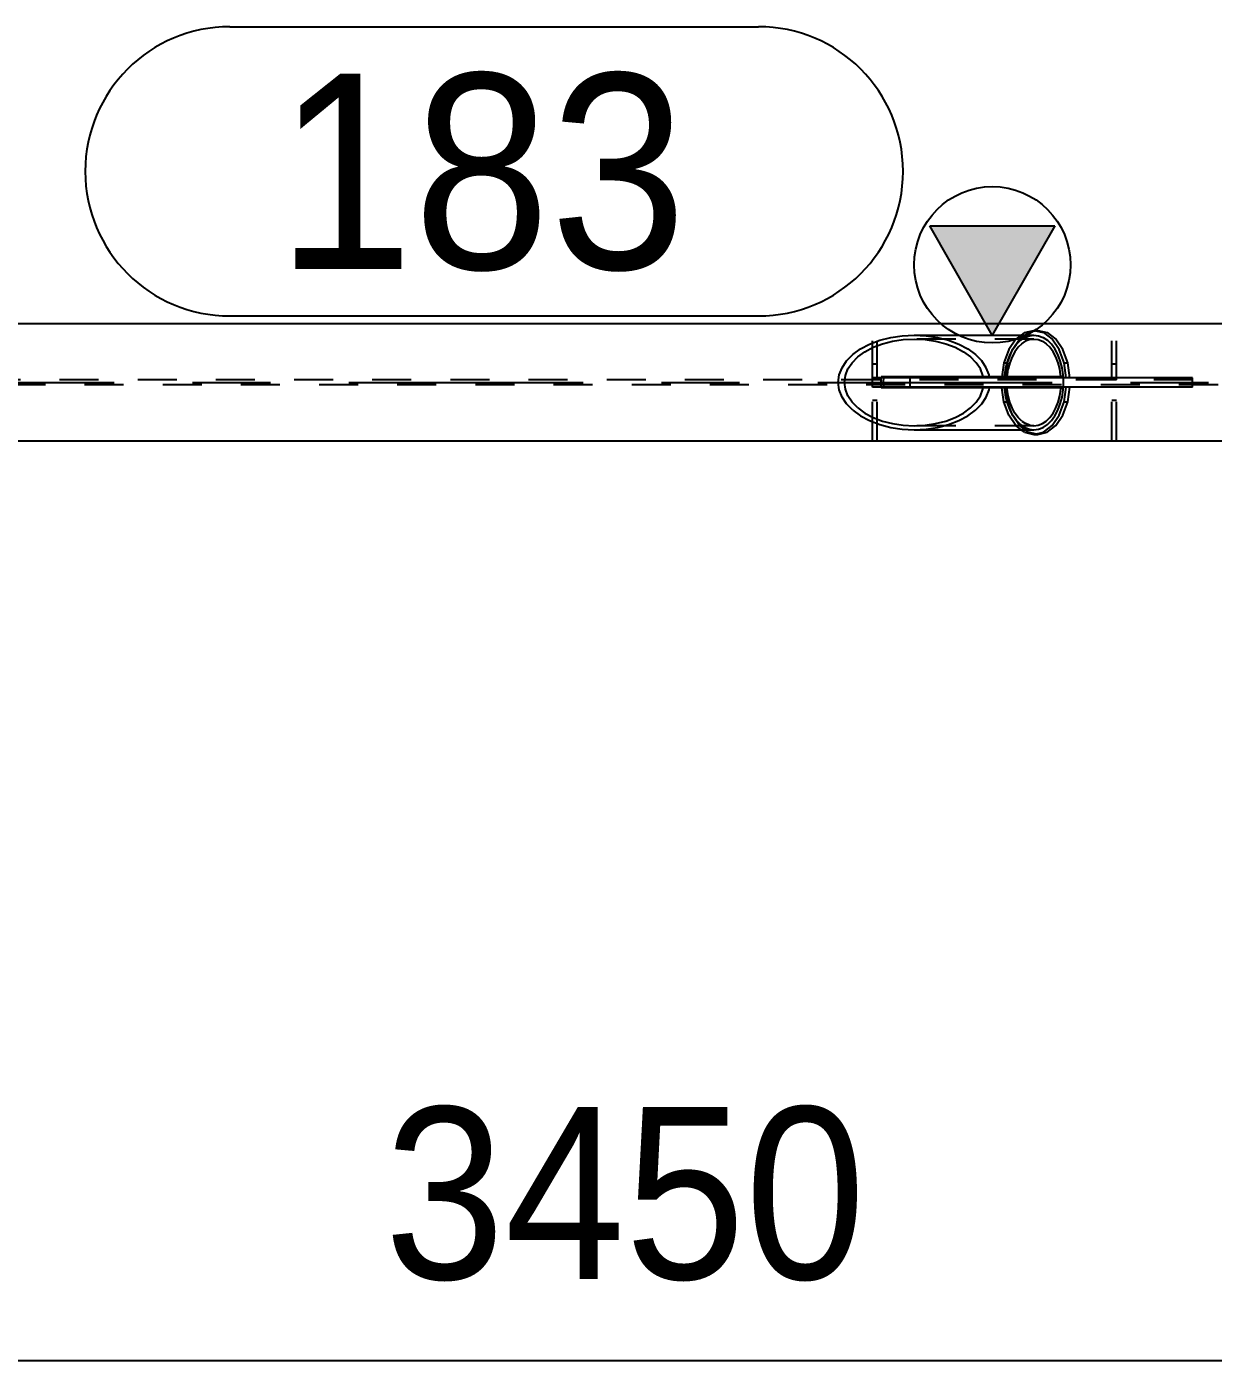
# Model space of a CAD drawing. Header units: millimetres. Extents: x 0 to 594, y 0 to 420.
# Drawn here: x 436.32 to 451.5, y 284.92 to 301.98 of the extents above; entities that cross this region are included whole.
import ezdxf

# ---------------------------------------------------------------- set-up
doc = ezdxf.new("R2010")
doc.units = ezdxf.units.MM
doc.header["$MEASUREMENT"] = 0
for name, pattern in [('XKITLINE00', [0]), ('XKITLINE03', [6, 3, -1, 1, -1]), ('XKITLINE04', [3, 0.5, -0.5, 0.5, -0.5, 0.5, -0.5])]:
    doc.linetypes.add(name, pattern=pattern)
for name, color, linetype in [('dimension', 7, 'Continuous'), ('grid', 7, 'Continuous'), ('mark', 7, 'Continuous'), ('part1', 7, 'Continuous')]:
    doc.layers.add(name, color=color, linetype=linetype)
doc.styles.add('STYLE_1', font='arial.ttf', dxfattribs={"height": 0.2})

# ---------------------------------------------------------------- blocks, each defined once
blk = doc.blocks.new('*D2174')
at = {"layer": 'grid', "color": 4, "linetype": 'XKITLINE03'}
blk.add_line((1228.871, 1836.576), (1642.443, 1836.576), dxfattribs=at)
blk = doc.blocks.new('*D2694')
at = {"layer": 'dimension', "color": 1, "linetype": 'XKITLINE00'}
blk.add_line((1593.341, 1824.066), (1627.841, 1824.066), dxfattribs=at)
at = {"layer": 'dimension', "color": 1, "style": 'STYLE_1', "width": 0.9}
blk.add_text('3450', height=2.2, dxfattribs=at).set_placement((1607.328, 1825.106))
blk = doc.blocks.new('*D2828')
at = {"layer": 'part1', "color": 0, "linetype": 'XKITLINE00'}
for p, q in [((1624.071, 1837.326), (1597.201, 1837.326)), ((1624.071, 1835.826), (1597.111, 1835.826))]:
    blk.add_line(p, q, dxfattribs=at)
at = {"layer": 'part1', "color": 2, "linetype": 'XKITLINE04'}
for p, q in [((1623.981, 1837.326), (1597.201, 1837.326)), ((1623.671, 1836.609), (1597.191, 1836.609)), ((1623.991, 1836.544), (1597.191, 1836.544)), ((1623.981, 1835.826), (1597.111, 1835.826))]:
    blk.add_line(p, q, dxfattribs=at)
blk = doc.blocks.new('*D2883')
at = {"layer": 'mark', "color": 1, "linetype": 'XKITLINE00'}
for p, q in [((1605.35, 1841.126), (1612.112, 1841.126)), ((1605.35, 1837.426), (1612.112, 1837.426))]:
    blk.add_line(p, q, dxfattribs=at)
for centre, start, end in [((1605.35, 1839.276), 90, -90), ((1612.112, 1839.276), -90, 90)]:
    blk.add_arc(centre, 1.85, start, end, dxfattribs=at)
at = {"layer": 'mark', "color": 1, "style": 'STYLE_1', "width": 0.9}
blk.add_text('183', height=2.5, dxfattribs=at).set_placement((1605.95, 1838.026))
blk = doc.blocks.new('*D2884')
at = {"layer": 'part1', "color": 0, "linetype": 'XKITLINE00'}
for p, q in [((1619.071, 1836.576), (1618.271, 1837.976)), ((1618.271, 1837.976), (1619.871, 1837.976)), ((1619.871, 1837.976), (1619.071, 1836.576))]:
    blk.add_line(p, q, dxfattribs=at)
at = {"layer": 'part1', "color": 2, "linetype": 'XKITLINE04'}
for p, q in [((1597.111, 1835.826), (1597.111, 1837.326)), ((1622.071, 1837.326), (1597.111, 1837.326)), ((1597.111, 1837.326), (1597.201, 1837.326)), ((1597.201, 1835.826), (1597.201, 1837.326)), ((1621.981, 1835.826), (1621.981, 1837.326)), ((1621.981, 1836.609), (1621.981, 1837.326)), ((1622.071, 1835.826), (1622.071, 1837.326)), ((1597.191, 1836.544), (1597.191, 1836.609)), ((1621.671, 1836.609), (1597.191, 1836.609)), ((1621.991, 1836.544), (1597.191, 1836.544)), ((1597.507, 1836.544), (1597.191, 1836.544)), ((1597.211, 1836.544), (1597.211, 1836.609)), ((1597.511, 1836.544), (1597.511, 1836.609)), ((1621.671, 1836.544), (1621.671, 1836.609)), ((1621.671, 1836.609), (1621.676, 1836.609)), ((1621.991, 1836.609), (1621.671, 1836.609)), ((1621.971, 1836.544), (1621.971, 1836.609)), ((1621.991, 1836.544), (1621.991, 1836.609)), ((1622.071, 1835.826), (1597.111, 1835.826))]:
    blk.add_line(p, q, dxfattribs=at)
at = {"layer": 'part1', "color": 0, "linetype": 'XKITLINE00'}
blk.add_circle((1619.071, 1837.476), 1, dxfattribs=at)
at = {"layer": 'part1', "color": 0}
blk.add_solid([(1618.271, 1837.976), (1619.871, 1837.976), (1618.271, 1837.976), (1619.071, 1836.576)], dxfattribs=at)
blk = doc.blocks.new('*D2898')
at = {"layer": 'part1', "color": 2, "linetype": 'XKITLINE04'}
for p, q in [((1613.631, 1836.544), (1613.571, 1836.544)), ((1613.571, 1835.826), (1613.571, 1836.544)), ((1613.631, 1835.826), (1613.631, 1836.544)), ((1613.631, 1836.344), (1613.571, 1836.344)), ((1613.571, 1835.826), (1613.571, 1836.324)), ((1613.631, 1835.826), (1613.631, 1836.324)), ((1613.631, 1835.826), (1613.571, 1835.826))]:
    blk.add_line(p, q, dxfattribs=at)
blk = doc.blocks.new('*D2899')
at = {"layer": 'part1', "color": 2, "linetype": 'XKITLINE04'}
for p, q in [((1613.571, 1836.609), (1613.571, 1837.326)), ((1613.631, 1837.326), (1613.571, 1837.326)), ((1613.631, 1836.609), (1613.631, 1837.326)), ((1613.631, 1836.809), (1613.571, 1836.809)), ((1613.631, 1836.609), (1613.571, 1836.609))]:
    blk.add_line(p, q, dxfattribs=at)
blk = doc.blocks.new('*D2900')
at = {"layer": 'part1', "color": 2, "linetype": 'XKITLINE04'}
for p, q in [((1616.693, 1836.544), (1616.633, 1836.544)), ((1616.633, 1835.826), (1616.633, 1836.544)), ((1616.693, 1835.826), (1616.693, 1836.544)), ((1616.693, 1836.344), (1616.633, 1836.344)), ((1616.693, 1835.826), (1616.633, 1835.826))]:
    blk.add_line(p, q, dxfattribs=at)
blk = doc.blocks.new('*D2901')
at = {"layer": 'part1', "color": 2, "linetype": 'XKITLINE04'}
for p, q in [((1616.633, 1836.609), (1616.633, 1837.326)), ((1616.693, 1837.326), (1616.633, 1837.326)), ((1616.693, 1836.609), (1616.693, 1837.326)), ((1616.693, 1836.809), (1616.633, 1836.809)), ((1616.693, 1836.609), (1616.633, 1836.609))]:
    blk.add_line(p, q, dxfattribs=at)
blk = doc.blocks.new('*D2904')
at = {"layer": 'part1', "color": 2, "linetype": 'XKITLINE04'}
for p, q in [((1616.097, 1836.516), (1615.224, 1836.516)), ((1615.253, 1836.326), (1615.226, 1836.506)), ((1615.3, 1836.326), (1615.271, 1836.516)), ((1615.315, 1836.157), (1615.253, 1836.326)), ((1615.253, 1836.326), (1615.3, 1836.326)), ((1615.362, 1836.157), (1615.3, 1836.326)), ((1615.406, 1836.025), (1615.315, 1836.157)), ((1615.453, 1836.025), (1615.362, 1836.157)), ((1615.475, 1835.971), (1615.406, 1836.025)), ((1615.563, 1835.94), (1615.453, 1836.025)), ((1615.684, 1835.911), (1615.563, 1835.94))]:
    blk.add_line(p, q, dxfattribs=at)
at = {"layer": 'part1', "color": 0, "linetype": 'XKITLINE00'}
for p, q in [((1615.226, 1836.506), (1615.224, 1836.516)), ((1616.021, 1836.326), (1616.05, 1836.516)), ((1616.068, 1836.326), (1616.097, 1836.516)), ((1615.959, 1836.157), (1616.021, 1836.326)), ((1616.006, 1836.157), (1616.068, 1836.326)), ((1616.021, 1836.326), (1616.068, 1836.326)), ((1615.758, 1835.94), (1615.868, 1836.025)), ((1615.805, 1835.94), (1615.915, 1836.025)), ((1615.868, 1836.025), (1615.959, 1836.157)), ((1615.915, 1836.025), (1616.006, 1836.157)), ((1615.516, 1835.94), (1615.475, 1835.971)), ((1615.516, 1835.94), (1615.637, 1835.911)), ((1615.637, 1835.911), (1615.758, 1835.94)), ((1615.637, 1835.911), (1615.684, 1835.911)), ((1615.684, 1835.911), (1615.805, 1835.94))]:
    blk.add_line(p, q, dxfattribs=at)
blk = doc.blocks.new('*D2905')
at = {"layer": 'part1', "color": 2, "linetype": 'XKITLINE04'}
for p, q in [((1615.563, 1837.213), (1615.453, 1837.128)), ((1615.684, 1837.241), (1615.563, 1837.213)), ((1615.406, 1837.128), (1615.315, 1836.996)), ((1615.362, 1836.996), (1615.453, 1837.128)), ((1615.475, 1837.181), (1615.406, 1837.128)), ((1615.315, 1836.996), (1615.253, 1836.827)), ((1615.3, 1836.827), (1615.362, 1836.996)), ((1615.253, 1836.827), (1615.226, 1836.646)), ((1615.253, 1836.827), (1615.3, 1836.827)), ((1615.3, 1836.827), (1615.271, 1836.636)), ((1616.097, 1836.636), (1615.224, 1836.636))]:
    blk.add_line(p, q, dxfattribs=at)
at = {"layer": 'part1', "color": 0, "linetype": 'XKITLINE00'}
for p, q in [((1615.516, 1837.213), (1615.475, 1837.181)), ((1615.516, 1837.213), (1615.637, 1837.241)), ((1615.637, 1837.241), (1615.684, 1837.241)), ((1615.637, 1837.241), (1615.758, 1837.213)), ((1615.684, 1837.241), (1615.805, 1837.213)), ((1615.758, 1837.213), (1615.868, 1837.128)), ((1615.805, 1837.213), (1615.915, 1837.128)), ((1615.959, 1836.996), (1615.868, 1837.128)), ((1616.006, 1836.996), (1615.915, 1837.128)), ((1616.021, 1836.827), (1615.959, 1836.996)), ((1616.068, 1836.827), (1616.006, 1836.996)), ((1616.021, 1836.827), (1616.068, 1836.827)), ((1616.05, 1836.636), (1616.021, 1836.827)), ((1616.097, 1836.636), (1616.068, 1836.827)), ((1615.226, 1836.646), (1615.224, 1836.636))]:
    blk.add_line(p, q, dxfattribs=at)
blk = doc.blocks.new('*D2906')
at = {"layer": 'part1', "color": 2, "linetype": 'XKITLINE04'}
for p, q in [((1613.571, 1836.516), (1613.571, 1836.636)), ((1613.571, 1836.516), (1613.571, 1836.636)), ((1613.715, 1836.636), (1613.571, 1836.636)), ((1617.666, 1836.636), (1617.666, 1836.636)), ((1617.666, 1836.516), (1617.666, 1836.636)), ((1613.571, 1836.516), (1613.571, 1836.516)), ((1616.015, 1836.516), (1613.571, 1836.516))]:
    blk.add_line(p, q, dxfattribs=at)
at = {"layer": 'part1', "color": 0, "linetype": 'XKITLINE00'}
for p, q in [((1617.666, 1836.636), (1613.715, 1836.636)), ((1614.054, 1836.516), (1614.054, 1836.636)), ((1616.015, 1836.516), (1616.015, 1836.636)), ((1617.666, 1836.636), (1617.666, 1836.636)), ((1617.666, 1836.516), (1617.666, 1836.636)), ((1617.666, 1836.516), (1613.715, 1836.516)), ((1617.666, 1836.516), (1617.666, 1836.516))]:
    blk.add_line(p, q, dxfattribs=at)
blk = doc.blocks.new('*D2909')
at = {"layer": 'part1', "color": 0, "linetype": 'XKITLINE00'}
for p, q in [((1615.104, 1837.181), (1614.304, 1838.581)), ((1614.304, 1838.581), (1615.904, 1838.581)), ((1615.904, 1838.581), (1615.104, 1837.181)), ((1613.418, 1837.004), (1613.534, 1837.066)), ((1613.534, 1837.066), (1613.663, 1837.116)), ((1613.581, 1837.025), (1613.7, 1837.071)), ((1613.663, 1837.116), (1613.804, 1837.152)), ((1613.7, 1837.071), (1613.829, 1837.104)), ((1613.804, 1837.152), (1613.952, 1837.174)), ((1613.829, 1837.104), (1613.965, 1837.125)), ((1613.952, 1837.174), (1614.104, 1837.181)), ((1613.965, 1837.125), (1614.104, 1837.131)), ((1614.104, 1837.181), (1615.637, 1837.181)), ((1614.104, 1837.181), (1614.256, 1837.174)), ((1614.104, 1837.131), (1614.243, 1837.125)), ((1614.243, 1837.125), (1614.379, 1837.104)), ((1614.256, 1837.174), (1614.404, 1837.152)), ((1614.379, 1837.104), (1614.508, 1837.071)), ((1614.404, 1837.152), (1614.545, 1837.116)), ((1614.508, 1837.071), (1614.627, 1837.025)), ((1614.545, 1837.116), (1614.675, 1837.066)), ((1614.675, 1837.066), (1614.79, 1837.004)), ((1615.637, 1837.181), (1615.696, 1837.174)), ((1615.696, 1837.174), (1615.754, 1837.152)), ((1615.754, 1837.152), (1615.808, 1837.116)), ((1615.808, 1837.116), (1615.859, 1837.066)), ((1615.904, 1837.004), (1615.859, 1837.066)), ((1613.239, 1836.851), (1613.319, 1836.932)), ((1613.311, 1836.828), (1613.384, 1836.903)), ((1613.319, 1836.932), (1613.418, 1837.004)), ((1613.384, 1836.903), (1613.474, 1836.969)), ((1613.474, 1836.969), (1613.581, 1837.025)), ((1614.627, 1837.025), (1614.734, 1836.969)), ((1614.734, 1836.969), (1614.824, 1836.903)), ((1614.79, 1837.004), (1614.889, 1836.932)), ((1614.897, 1836.828), (1614.824, 1836.903)), ((1614.969, 1836.851), (1614.889, 1836.932)), ((1615.942, 1836.932), (1615.904, 1837.004)), ((1615.973, 1836.851), (1615.942, 1836.932)), ((1613.145, 1836.671), (1613.181, 1836.763)), ((1613.181, 1836.763), (1613.239, 1836.851)), ((1613.225, 1836.663), (1613.257, 1836.748)), ((1613.257, 1836.748), (1613.311, 1836.828)), ((1614.951, 1836.748), (1614.897, 1836.828)), ((1614.984, 1836.663), (1614.951, 1836.748)), ((1615.027, 1836.763), (1614.969, 1836.851)), ((1615.063, 1836.671), (1615.027, 1836.763)), ((1615.996, 1836.763), (1615.973, 1836.851)), ((1616.01, 1836.671), (1615.996, 1836.763)), ((1613.133, 1836.576), (1613.145, 1836.671)), ((1613.145, 1836.482), (1613.133, 1836.576)), ((1613.214, 1836.576), (1613.225, 1836.663)), ((1613.225, 1836.49), (1613.214, 1836.576)), ((1613.712, 1836.576), (1613.715, 1836.646)), ((1613.715, 1836.506), (1613.712, 1836.576)), ((1614.986, 1836.646), (1613.715, 1836.646)), ((1614.986, 1836.646), (1614.984, 1836.663)), ((1616.011, 1836.646), (1614.986, 1836.646)), ((1615.066, 1836.646), (1615.063, 1836.671)), ((1616.011, 1836.646), (1616.01, 1836.671)), ((1613.181, 1836.389), (1613.145, 1836.482)), ((1613.239, 1836.302), (1613.181, 1836.389)), ((1613.257, 1836.405), (1613.225, 1836.49)), ((1613.311, 1836.324), (1613.257, 1836.405)), ((1615.066, 1836.506), (1613.715, 1836.506)), ((1614.897, 1836.324), (1614.951, 1836.405)), ((1614.951, 1836.405), (1614.984, 1836.49)), ((1614.969, 1836.302), (1615.027, 1836.389)), ((1614.984, 1836.49), (1614.986, 1836.506)), ((1615.027, 1836.389), (1615.063, 1836.482)), ((1615.063, 1836.482), (1615.066, 1836.506)), ((1616.011, 1836.506), (1615.066, 1836.506)), ((1615.973, 1836.302), (1615.996, 1836.389)), ((1615.996, 1836.389), (1616.01, 1836.482)), ((1616.01, 1836.482), (1616.011, 1836.506)), ((1613.319, 1836.221), (1613.239, 1836.302)), ((1613.384, 1836.25), (1613.311, 1836.324)), ((1613.319, 1836.221), (1613.418, 1836.149)), ((1613.384, 1836.25), (1613.474, 1836.184)), ((1614.734, 1836.184), (1614.824, 1836.25)), ((1614.79, 1836.149), (1614.889, 1836.221)), ((1614.824, 1836.25), (1614.897, 1836.324)), ((1614.889, 1836.221), (1614.969, 1836.302)), ((1615.904, 1836.149), (1615.942, 1836.221)), ((1615.942, 1836.221), (1615.973, 1836.302)), ((1613.418, 1836.149), (1613.534, 1836.087)), ((1613.474, 1836.184), (1613.581, 1836.127)), ((1613.534, 1836.087), (1613.663, 1836.037)), ((1613.581, 1836.127), (1613.7, 1836.082)), ((1613.663, 1836.037), (1613.804, 1836.001)), ((1613.7, 1836.082), (1613.829, 1836.049)), ((1613.829, 1836.049), (1613.965, 1836.028)), ((1613.965, 1836.028), (1614.104, 1836.021)), ((1614.104, 1836.021), (1614.243, 1836.028)), ((1614.243, 1836.028), (1614.379, 1836.049)), ((1614.379, 1836.049), (1614.508, 1836.082)), ((1614.404, 1836.001), (1614.545, 1836.037)), ((1614.508, 1836.082), (1614.627, 1836.127)), ((1614.545, 1836.037), (1614.675, 1836.087)), ((1614.627, 1836.127), (1614.734, 1836.184)), ((1614.675, 1836.087), (1614.79, 1836.149)), ((1615.754, 1836.001), (1615.808, 1836.037)), ((1615.808, 1836.037), (1615.859, 1836.087)), ((1615.859, 1836.087), (1615.904, 1836.149)), ((1613.804, 1836.001), (1613.952, 1835.979)), ((1613.952, 1835.979), (1614.104, 1835.971)), ((1614.104, 1835.971), (1614.256, 1835.979)), ((1614.104, 1835.971), (1615.637, 1835.971)), ((1614.256, 1835.979), (1614.404, 1836.001)), ((1615.637, 1835.971), (1615.696, 1835.979)), ((1615.696, 1835.979), (1615.754, 1836.001))]:
    blk.add_line(p, q, dxfattribs=at)
at = {"layer": 'part1', "color": 2, "linetype": 'XKITLINE04'}
for p, q in [((1615.637, 1837.131), (1614.104, 1837.131)), ((1615.37, 1837.004), (1615.415, 1837.066)), ((1615.466, 1837.116), (1615.415, 1837.066)), ((1615.48, 1837.071), (1615.434, 1837.025)), ((1615.521, 1837.152), (1615.466, 1837.116)), ((1615.48, 1837.071), (1615.53, 1837.104)), ((1615.521, 1837.152), (1615.578, 1837.174)), ((1615.583, 1837.125), (1615.53, 1837.104)), ((1615.578, 1837.174), (1615.637, 1837.181)), ((1615.583, 1837.125), (1615.637, 1837.131)), ((1615.637, 1837.131), (1615.691, 1837.125)), ((1615.691, 1837.125), (1615.744, 1837.104)), ((1615.744, 1837.104), (1615.794, 1837.071)), ((1615.794, 1837.071), (1615.84, 1837.025)), ((1615.301, 1836.851), (1615.332, 1836.932)), ((1615.357, 1836.903), (1615.329, 1836.828)), ((1615.332, 1836.932), (1615.37, 1837.004)), ((1615.392, 1836.969), (1615.357, 1836.903)), ((1615.434, 1837.025), (1615.392, 1836.969)), ((1615.882, 1836.969), (1615.84, 1837.025)), ((1615.917, 1836.903), (1615.882, 1836.969)), ((1615.945, 1836.828), (1615.917, 1836.903)), ((1615.265, 1836.671), (1615.278, 1836.763)), ((1615.278, 1836.763), (1615.301, 1836.851)), ((1615.297, 1836.671), (1615.308, 1836.748)), ((1615.329, 1836.828), (1615.308, 1836.748)), ((1615.966, 1836.748), (1615.945, 1836.828)), ((1615.978, 1836.671), (1615.966, 1836.748)), ((1613.68, 1836.576), (1613.684, 1836.646)), ((1613.684, 1836.506), (1613.68, 1836.576)), ((1613.715, 1836.646), (1613.684, 1836.646)), ((1615.263, 1836.646), (1615.265, 1836.671)), ((1615.295, 1836.663), (1615.297, 1836.671)), ((1615.295, 1836.646), (1615.295, 1836.663)), ((1615.979, 1836.663), (1615.978, 1836.671)), ((1615.98, 1836.646), (1615.979, 1836.663)), ((1613.715, 1836.506), (1613.684, 1836.506)), ((1615.265, 1836.482), (1615.263, 1836.506)), ((1615.278, 1836.389), (1615.265, 1836.482)), ((1615.301, 1836.302), (1615.278, 1836.389)), ((1615.295, 1836.49), (1615.295, 1836.506)), ((1615.308, 1836.405), (1615.295, 1836.49)), ((1615.329, 1836.324), (1615.308, 1836.405)), ((1615.945, 1836.324), (1615.966, 1836.405)), ((1615.966, 1836.405), (1615.979, 1836.49)), ((1615.979, 1836.49), (1615.98, 1836.506)), ((1615.98, 1836.506), (1616.011, 1836.506)), ((1615.332, 1836.221), (1615.301, 1836.302)), ((1615.357, 1836.25), (1615.329, 1836.324)), ((1615.37, 1836.149), (1615.332, 1836.221)), ((1615.392, 1836.184), (1615.357, 1836.25)), ((1615.882, 1836.184), (1615.917, 1836.25)), ((1615.917, 1836.25), (1615.945, 1836.324)), ((1615.637, 1836.021), (1614.104, 1836.021)), ((1615.415, 1836.087), (1615.37, 1836.149)), ((1615.434, 1836.127), (1615.392, 1836.184)), ((1615.415, 1836.087), (1615.466, 1836.037)), ((1615.48, 1836.082), (1615.434, 1836.127)), ((1615.466, 1836.037), (1615.521, 1836.001)), ((1615.48, 1836.082), (1615.53, 1836.049)), ((1615.583, 1836.028), (1615.53, 1836.049)), ((1615.583, 1836.028), (1615.637, 1836.021)), ((1615.637, 1836.021), (1615.691, 1836.028)), ((1615.691, 1836.028), (1615.744, 1836.049)), ((1615.744, 1836.049), (1615.794, 1836.082)), ((1615.794, 1836.082), (1615.84, 1836.127)), ((1615.84, 1836.127), (1615.882, 1836.184)), ((1615.521, 1836.001), (1615.578, 1835.979)), ((1615.578, 1835.979), (1615.637, 1835.971))]:
    blk.add_line(p, q, dxfattribs=at)
at = {"layer": 'part1', "color": 0, "linetype": 'XKITLINE00'}
blk.add_circle((1615.104, 1838.081), 1, dxfattribs=at)
at = {"layer": 'part1', "color": 0}
blk.add_solid([(1614.304, 1838.581), (1615.904, 1838.581), (1614.304, 1838.581), (1615.104, 1837.181)], dxfattribs=at)

msp = doc.modelspace()

# ---------------------------------------------------------------- block references
at = {"layer": 'dimension'}
msp.add_blockref('*D2694', (-1166.435, -1539.151), dxfattribs=at)
at = {"layer": 'grid'}
msp.add_blockref('*D2174', (-1166.435, -1539.151), dxfattribs=at)
at = {"layer": 'mark'}
msp.add_blockref('*D2883', (-1166.435, -1539.151), dxfattribs=at)
at = {"layer": 'part1'}
for name in ['*D2909', '*D2828', '*D2884', '*D2899', '*D2905', '*D2901', '*D2906', '*D2898', '*D2904', '*D2900']:
    msp.add_blockref(name, (-1166.435, -1539.151), dxfattribs=at)

doc.saveas('drawing.dxf')
